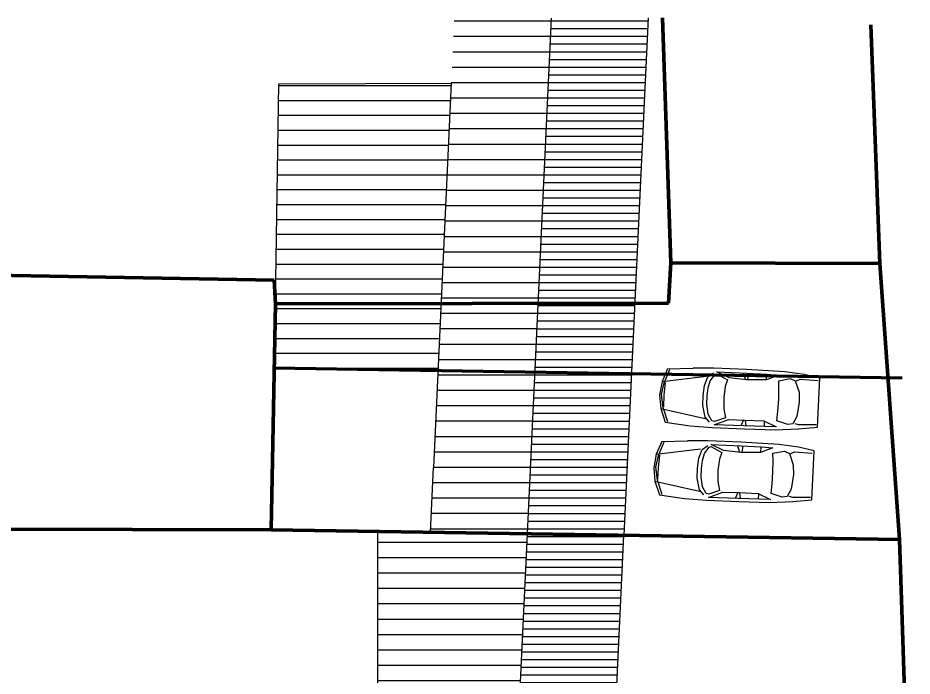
# Model space of a CAD drawing. Header units: millimetres. Extents: x 462666 to 1244237, y 2328025 to 3795663.
# Drawn here: x 866872 to 894540, y 3022898 to 3043269 of the extents above; entities that cross this region are included whole.
import ezdxf

# ---------------------------------------------------------------- set-up
doc = ezdxf.new("R2010")
doc.units = ezdxf.units.MM
for name, color, linetype in [('BET_XXX', 9, 'Continuous'), ('MUR-POH', 64, 'Continuous'), ('MUR_REZ', 3, 'Continuous'), ('PLO_LIN', 6, 'Continuous')]:
    doc.layers.add(name, color=color, linetype=linetype)
doc.layers.add('P', color=250, linetype='Continuous', lineweight=100)
pattern_1 = [(-1e-14, (-965758.23, 3880899.34), (6e-14, 238.125), [])]

# ---------------------------------------------------------------- blocks, each defined once
blk = doc.blocks.new('autox')
at = {"layer": 'BET_XXX', "linetype": 'ByBlock'}
for p, q in [((584091, 1897616), (583678, 1897455)), ((583693, 1897374), (584129, 1897542)), ((584091, 1897616), (583847, 1896224)), ((584500, 1897676), (584091, 1897616)), ((584129, 1897542), (584530, 1897615)), ((584522, 1897543), (584149, 1897537)), ((584925, 1897616), (584500, 1897676)), ((584906, 1897521), (584522, 1897543)), ((584530, 1897615), (584891, 1897547)), ((584891, 1897547), (585316, 1897389)), ((585327, 1897463), (584925, 1897616)), ((584925, 1897616), (585156, 1896253)), ((583678, 1897455), (583602, 1896678)), ((585327, 1897463), (585383, 1896676)), ((583602, 1896678), (583582, 1895995)), ((585415, 1896039), (585383, 1896676)), ((583738, 1896087), (583888, 1896226)), ((583791, 1896018), (583984, 1896138)), ((583888, 1896226), (584251, 1896316)), ((583984, 1896138), (584295, 1896193)), ((584251, 1896316), (584560, 1896326)), ((584295, 1896193), (584550, 1896196)), ((584550, 1896196), (584798, 1896181)), ((584560, 1896326), (584866, 1896299)), ((584798, 1896181), (585022, 1896127)), ((584866, 1896299), (585140, 1896203)), ((585022, 1896127), (585216, 1895998)), ((585140, 1896203), (585274, 1896040)), ((583582, 1895995), (583584, 1894997)), ((583665, 1895940), (583849, 1895504)), ((583676, 1895019), (583665, 1895940)), ((583775, 1895937), (583791, 1896018)), ((583899, 1895604), (583775, 1895937)), ((585242, 1895946), (585080, 1895598)), ((585138, 1895547), (585311, 1895938)), ((585216, 1895998), (585242, 1895946)), ((585311, 1895938), (585314, 1895004)), ((585423, 1895026), (585415, 1896039)), ((584175, 1895669), (583899, 1895604)), ((584522, 1895686), (584175, 1895669)), ((584864, 1895660), (584522, 1895686)), ((585080, 1895598), (584864, 1895660)), ((583849, 1895504), (583862, 1895002)), ((585108, 1895011), (585138, 1895547)), ((583584, 1894997), (583601, 1894045)), ((583689, 1894384), (583676, 1895019)), ((583861, 1895041), (583697, 1895106)), ((583862, 1895002), (583861, 1894408)), ((585313, 1895123), (585107, 1895043)), ((585133, 1894394), (585108, 1895011)), ((585314, 1895004), (585317, 1894382)), ((585411, 1893832), (585423, 1895026)), ((583862, 1894990), (583677, 1894957)), ((585314, 1894958), (585105, 1894972)), ((583857, 1894398), (583689, 1894396)), ((583701, 1894017), (583689, 1894384)), ((583861, 1894408), (583701, 1894017)), ((585317, 1894397), (585133, 1894399)), ((585295, 1894027), (585133, 1894394)), ((585317, 1894382), (585295, 1894027)), ((583601, 1894045), (583665, 1893328)), ((583787, 1893666), (583882, 1894012)), ((583882, 1894012), (584185, 1893988)), ((584185, 1893988), (584550, 1893984)), ((584550, 1893984), (584894, 1893999)), ((584894, 1893999), (585129, 1894012)), ((585129, 1894012), (585215, 1893661)), ((583818, 1893510), (583787, 1893666)), ((585215, 1893661), (585147, 1893498)), ((585362, 1893231), (585411, 1893832)), ((583827, 1893453), (583799, 1893339)), ((583799, 1893339), (583828, 1892788)), ((584051, 1893395), (583818, 1893510)), ((584500, 1893344), (584051, 1893395)), ((584806, 1893366), (584500, 1893344)), ((585147, 1893498), (584806, 1893366)), ((585152, 1893460), (585206, 1893345)), ((585206, 1893345), (585193, 1892796)), ((583665, 1893328), (583748, 1892746)), ((585270, 1892741), (585362, 1893231)), ((583748, 1892746), (585270, 1892741))]:
    blk.add_line(p, q, dxfattribs=at)

msp = doc.modelspace()

# ---------------------------------------------------------------- hatches: boundary and pattern name
at = {"layer": 'MUR-POH'}
h = msp.add_hatch(dxfattribs=at)
h.set_pattern_fill('ANSI31', color=1, scale=150, angle=-45, style=0)
h.set_pattern_definition([(-1e-14, (-965758.23, 3880899.34), (1e-13, 476.25), [])])
h.paths.add_polyline_path([(879633.9, 3027351.2), (882629.8, 3027304.1), (882723, 3029302.8), (879727.1, 3029350)])
h.paths.add_polyline_path([(879727.1, 3029350), (882723, 3029302.8), (882962.1, 3034431.6), (879963.9, 3034428.9)])
h.paths.add_polyline_path([(879963.9, 3034428.9), (882962.1, 3034431.6), (883373.6, 3043256.1), (880375, 3043244.8), (880281.7, 3041244.4)])
h = msp.add_hatch(dxfattribs=at)
h.set_pattern_fill('ANSI31', color=1, scale=75, angle=-45, style=0)
h.set_pattern_definition(pattern_1)
h.paths.add_polyline_path([(882723, 3029302.8), (885718.8, 3029255.7), (885960.3, 3034434.2), (882962.1, 3034431.6)])
h.paths.add_polyline_path([(882629.8, 3027304.1), (885625.6, 3027256.9), (885718.8, 3029255.7), (882723, 3029302.8)])
h.paths.add_polyline_path([(882962.1, 3034431.6), (885960.3, 3034434.2), (886372.1, 3043267.4), (883373.6, 3043256.1)])
h = msp.add_hatch(dxfattribs=at)
h.set_pattern_fill('ANSI31', color=1, scale=145, angle=-45, style=0)
h.set_pattern_definition([(-1e-14, (-965758.23, 3880899.34), (1e-13, 460.375), [])])
h.paths.add_polyline_path([(874806.9, 3032427.8), (879866.9, 3032348.2), (879963.9, 3034428.9), (874846.2, 3034424.3)])
h.paths.add_polyline_path([(874846.2, 3034424.3), (879963.9, 3034428.9), (880281.7, 3041244.4), (874942.8, 3041224.3), (874839.6, 3034539.9)])
h = msp.add_hatch(dxfattribs=at)
h.set_pattern_fill('ANSI31', color=1, scale=150, angle=-45, style=0)
h.paths.add_polyline_path([(882046.8, 3014842.5), (882629.8, 3027304.1), (877996.8, 3027377), (877996.8, 3022438.2), (880881.1, 3019644.3), (877996.8, 3016842.5), (877996.8, 3014842.5)])
h = msp.add_hatch(dxfattribs=at)
h.set_pattern_fill('ANSI31', color=1, scale=75, angle=-45, style=0)
h.set_pattern_definition(pattern_1)
h.paths.add_polyline_path([(882046.8, 3014842.5), (885046.8, 3014842.5), (885625.6, 3027256.9), (882629.8, 3027304.1)])

# ---------------------------------------------------------------- linework, layer by layer
at = {"layer": 'MUR-POH', "color": 1}
for points in [[(883373.6, 3043256.1), (882629.8, 3027304.1)], [(880281.7, 3041244.4), (879727.1, 3029350)], [(882629.8, 3027304.1), (882046.8, 3014842.5)]]:
    msp.add_lwpolyline(points, dxfattribs=at)
at = {"layer": 'MUR_REZ', "flags": 128}
for points in [[(886372.1, 3043267.4), (885625.6, 3027256.9)], [(879866.9, 3032348.2), (874806.9, 3032427.8), (874942.8, 3041224.3), (880281.7, 3041244.4)], [(879633.9, 3027351.2), (879727.1, 3029350)]]:
    msp.add_lwpolyline(points, dxfattribs=at)
at = {"layer": 'MUR_REZ'}
for points in [[(877996.8, 3027377), (877996.8, 3022438.2)], [(885046.8, 3014842.5), (885625.6, 3027256.9), (879633.9, 3027351.2)]]:
    msp.add_lwpolyline(points, dxfattribs=at)
at = {"layer": 'P', "color": 252, "linetype": 'Continuous'}
for p, q in [((887074.1, 3035688.4), (886820.8, 3043269.1)), ((886820.8, 3043269.1), (887074.1, 3035688.4)), ((893545.7, 3035668.6), (893266.8, 3043054)), ((893266.8, 3043054), (893545.7, 3035668.6)), ((822538.5, 3036051.8), (874804.4, 3035153.6)), ((874804.4, 3035153.6), (822538.5, 3036051.8)), ((886998.2, 3034435.2), (887074.1, 3035688.4)), ((887074.1, 3035688.4), (886998.2, 3034435.2)), ((887074.1, 3035688.4), (893545.7, 3035668.6)), ((893545.7, 3035668.6), (887074.1, 3035688.4)), ((893545.7, 3035668.6), (894154.2, 3027122.6)), ((894154.2, 3027122.6), (893545.7, 3035668.6)), ((874804.4, 3035153.6), (874846.2, 3034424.3)), ((874846.2, 3034424.3), (874804.4, 3035153.6)), ((874708.6, 3027428.8), (874846.2, 3034424.3)), ((874846.2, 3034424.3), (874708.6, 3027428.8)), ((874846.2, 3034424.3), (886998.2, 3034435.2)), ((886998.2, 3034435.2), (874846.2, 3034424.3)), ((894232.9, 3032122), (874787.3, 3032428.2)), ((859813.9, 3027456.5), (874708.6, 3027428.8)), ((874708.6, 3027428.8), (859813.9, 3027456.5)), ((874708.6, 3027428.8), (894154.2, 3027122.6)), ((894154.2, 3027122.6), (874708.6, 3027428.8)), ((894154.2, 3027122.6), (894540.2, 3014842.5)), ((894540.2, 3014842.5), (894154.2, 3027122.6))]:
    msp.add_line(p, q, dxfattribs=at)

# ---------------------------------------------------------------- block references
at = {"layer": 'PLO_LIN', "color": 5, "rotation": 87.22311287414107}
for p in [(2753851.7, 2355840.6), (2753675, 2353592.3)]:
    msp.add_blockref('autox', p, dxfattribs=at)

doc.saveas('drawing.dxf')
